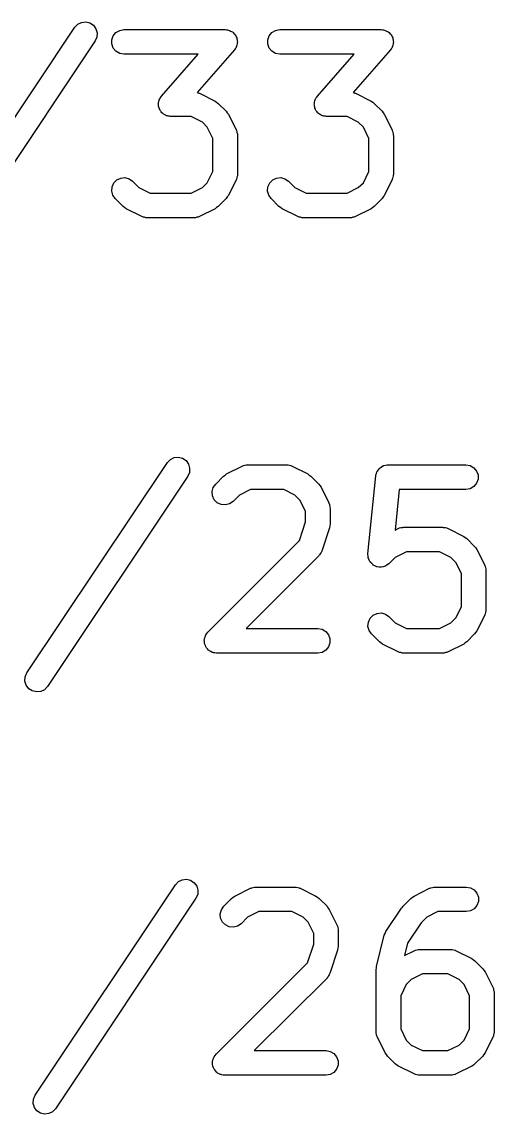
# Model space of a CAD drawing. Extents: x 57.7 to 135.6, y -132.6 to -59.6.
# Drawn here: x 119.46 to 122.34, y -111.44 to -104.76 of the extents above; entities that cross this region are included whole.
import ezdxf

# ---------------------------------------------------------------- set-up
doc = ezdxf.new("R2010")
doc.units = 0
doc.header["$MEASUREMENT"] = 0
doc.layers.add('BLACK', color=7, linetype='CONTINUOUS')

msp = doc.modelspace()

# ---------------------------------------------------------------- linework, layer by layer
at = {"layer": 'Black'}
for p, q in [((118.926, -106.079), (119.783, -104.793)), ((119.783, -104.793), (119.801, -104.774)), ((119.801, -104.774), (119.824, -104.763)), ((119.824, -104.763), (119.85, -104.76)), ((119.85, -104.76), (119.875, -104.766)), ((119.875, -104.766), (119.897, -104.781)), ((119.897, -104.781), (119.912, -104.802)), ((119.918, -104.853), (119.908, -104.876)), ((119.912, -104.802), (119.92, -104.827)), ((119.92, -104.827), (119.918, -104.853)), ((120.009, -104.869), (120.018, -104.845)), ((120.018, -104.845), (120.035, -104.825)), ((120.035, -104.825), (120.058, -104.812)), ((120.058, -104.812), (120.083, -104.807)), ((120.083, -104.807), (120.702, -104.807)), ((120.702, -104.807), (120.71, -104.809)), ((120.71, -104.809), (120.717, -104.809)), ((120.717, -104.809), (120.722, -104.811)), ((120.722, -104.811), (120.728, -104.812)), ((120.728, -104.812), (120.734, -104.816)), ((120.734, -104.816), (120.741, -104.818)), ((120.741, -104.818), (120.746, -104.822)), ((120.746, -104.822), (120.751, -104.825)), ((120.751, -104.825), (120.755, -104.831)), ((120.755, -104.831), (120.761, -104.835)), ((120.761, -104.835), (120.764, -104.84)), ((120.764, -104.84), (120.767, -104.845)), ((120.767, -104.845), (120.77, -104.852)), ((120.77, -104.852), (120.773, -104.858)), ((120.773, -104.858), (120.774, -104.864)), ((120.774, -104.864), (120.776, -104.869)), ((120.962, -104.869), (120.971, -104.845)), ((120.971, -104.845), (120.988, -104.825)), ((120.988, -104.825), (121.01, -104.812)), ((121.01, -104.812), (121.036, -104.807)), ((121.036, -104.807), (121.655, -104.807)), ((121.655, -104.807), (121.662, -104.809)), ((121.662, -104.809), (121.669, -104.809)), ((121.669, -104.809), (121.675, -104.811)), ((121.675, -104.811), (121.68, -104.812)), ((121.68, -104.812), (121.687, -104.816)), ((121.687, -104.816), (121.694, -104.818)), ((121.694, -104.818), (121.698, -104.822)), ((121.698, -104.822), (121.703, -104.825)), ((121.703, -104.825), (121.708, -104.831)), ((121.708, -104.831), (121.713, -104.835)), ((121.713, -104.835), (121.716, -104.84)), ((121.716, -104.84), (121.72, -104.845)), ((121.72, -104.845), (121.722, -104.852)), ((121.722, -104.852), (121.726, -104.858)), ((121.726, -104.858), (121.727, -104.864)), ((121.727, -104.864), (121.729, -104.869)), ((119.908, -104.876), (119.05, -106.162)), ((120.009, -104.895), (120.009, -104.869)), ((120.018, -104.92), (120.009, -104.895)), ((120.035, -104.94), (120.018, -104.92)), ((120.763, -104.925), (120.759, -104.932)), ((120.767, -104.92), (120.763, -104.925)), ((120.769, -104.914), (120.767, -104.92)), ((120.772, -104.909), (120.769, -104.914)), ((120.774, -104.902), (120.772, -104.909)), ((120.776, -104.895), (120.774, -104.902)), ((120.776, -104.869), (120.776, -104.877)), ((120.776, -104.877), (120.777, -104.884)), ((120.777, -104.884), (120.776, -104.89)), ((120.776, -104.89), (120.776, -104.895)), ((120.962, -104.895), (120.962, -104.869)), ((120.971, -104.92), (120.962, -104.895)), ((120.988, -104.94), (120.971, -104.92)), ((121.715, -104.925), (121.711, -104.932)), ((121.72, -104.92), (121.715, -104.925)), ((121.722, -104.914), (121.72, -104.92)), ((121.725, -104.909), (121.722, -104.914)), ((121.726, -104.902), (121.725, -104.909)), ((121.729, -104.895), (121.726, -104.902)), ((121.729, -104.869), (121.729, -104.877)), ((121.729, -104.877), (121.73, -104.884)), ((121.73, -104.884), (121.729, -104.89)), ((121.729, -104.89), (121.729, -104.895)), ((120.058, -104.953), (120.035, -104.94)), ((120.083, -104.957), (120.058, -104.953)), ((120.537, -104.957), (120.083, -104.957)), ((120.313, -105.214), (120.537, -104.957)), ((120.759, -104.932), (120.531, -105.192)), ((121.01, -104.953), (120.988, -104.94)), ((121.036, -104.957), (121.01, -104.953)), ((121.489, -104.957), (121.036, -104.957)), ((121.265, -105.214), (121.489, -104.957)), ((121.711, -104.932), (121.484, -105.192)), ((120.531, -105.192), (120.538, -105.193)), ((120.538, -105.193), (120.541, -105.195)), ((120.541, -105.195), (120.545, -105.196)), ((120.545, -105.196), (120.641, -105.244)), ((121.484, -105.192), (121.49, -105.193)), ((121.49, -105.193), (121.494, -105.195)), ((121.494, -105.195), (121.498, -105.196)), ((121.498, -105.196), (121.593, -105.244)), ((120.294, -105.262), (120.295, -105.256)), ((120.295, -105.269), (120.294, -105.262)), ((120.295, -105.25), (120.298, -105.243)), ((120.295, -105.256), (120.295, -105.25)), ((120.298, -105.243), (120.299, -105.236)), ((120.299, -105.236), (120.302, -105.231)), ((120.302, -105.231), (120.304, -105.226)), ((120.304, -105.226), (120.309, -105.22)), ((120.309, -105.22), (120.313, -105.214)), ((120.641, -105.244), (120.65, -105.251)), ((120.65, -105.251), (120.66, -105.258)), ((120.66, -105.258), (120.708, -105.306)), ((121.246, -105.262), (121.248, -105.256)), ((121.248, -105.269), (121.246, -105.262)), ((121.248, -105.25), (121.25, -105.243)), ((121.248, -105.256), (121.248, -105.25)), ((121.25, -105.243), (121.251, -105.236)), ((121.251, -105.236), (121.254, -105.231)), ((121.254, -105.231), (121.256, -105.226)), ((121.256, -105.226), (121.261, -105.22)), ((121.261, -105.22), (121.265, -105.214)), ((121.593, -105.244), (121.603, -105.251)), ((121.603, -105.251), (121.613, -105.258)), ((121.613, -105.258), (121.66, -105.306)), ((120.295, -105.276), (120.295, -105.269)), ((120.297, -105.282), (120.295, -105.276)), ((120.298, -105.288), (120.297, -105.282)), ((120.302, -105.294), (120.298, -105.288)), ((120.304, -105.301), (120.302, -105.294)), ((120.308, -105.305), (120.304, -105.301)), ((120.311, -105.31), (120.308, -105.305)), ((120.316, -105.315), (120.311, -105.31)), ((120.321, -105.321), (120.316, -105.315)), ((120.326, -105.324), (120.321, -105.321)), ((120.33, -105.327), (120.326, -105.324)), ((120.337, -105.33), (120.33, -105.327)), ((120.343, -105.334), (120.337, -105.33)), ((120.708, -105.306), (120.715, -105.315)), ((120.715, -105.315), (120.722, -105.325)), ((120.722, -105.325), (120.769, -105.42)), ((121.248, -105.276), (121.248, -105.269)), ((121.25, -105.282), (121.248, -105.276)), ((121.25, -105.288), (121.25, -105.282)), ((121.254, -105.294), (121.25, -105.288)), ((121.256, -105.301), (121.254, -105.294)), ((121.26, -105.305), (121.256, -105.301)), ((121.263, -105.31), (121.26, -105.305)), ((121.269, -105.315), (121.263, -105.31)), ((121.273, -105.321), (121.269, -105.315)), ((121.278, -105.324), (121.273, -105.321)), ((121.283, -105.327), (121.278, -105.324)), ((121.289, -105.33), (121.283, -105.327)), ((121.296, -105.334), (121.289, -105.33)), ((121.66, -105.306), (121.667, -105.315)), ((121.667, -105.315), (121.674, -105.325)), ((121.674, -105.325), (121.722, -105.42)), ((120.349, -105.335), (120.343, -105.334)), ((120.354, -105.337), (120.349, -105.335)), ((120.362, -105.337), (120.354, -105.337)), ((120.369, -105.338), (120.362, -105.337)), ((120.494, -105.338), (120.369, -105.338)), ((120.563, -105.373), (120.494, -105.338)), ((120.593, -105.403), (120.563, -105.373)), ((121.301, -105.335), (121.296, -105.334)), ((121.307, -105.337), (121.301, -105.335)), ((121.314, -105.337), (121.307, -105.337)), ((121.321, -105.338), (121.314, -105.337)), ((121.447, -105.338), (121.321, -105.338)), ((121.515, -105.373), (121.447, -105.338)), ((121.546, -105.403), (121.515, -105.373)), ((120.627, -105.472), (120.593, -105.403)), ((120.769, -105.42), (120.771, -105.424)), ((120.771, -105.424), (120.773, -105.428)), ((120.773, -105.428), (120.774, -105.437)), ((120.774, -105.437), (120.777, -105.445)), ((120.777, -105.445), (120.777, -105.45)), ((120.777, -105.45), (120.777, -105.454)), ((120.777, -105.454), (120.777, -105.692)), ((121.58, -105.472), (121.546, -105.403)), ((121.722, -105.42), (121.723, -105.424)), ((121.723, -105.424), (121.725, -105.428)), ((121.725, -105.428), (121.727, -105.437)), ((121.727, -105.437), (121.729, -105.445)), ((121.729, -105.445), (121.729, -105.45)), ((121.729, -105.45), (121.73, -105.454)), ((121.73, -105.454), (121.73, -105.692)), ((120.627, -105.674), (120.627, -105.472)), ((121.58, -105.674), (121.58, -105.472)), ((120.022, -105.744), (120.04, -105.726)), ((120.04, -105.726), (120.064, -105.715)), ((120.064, -105.715), (120.09, -105.712)), ((120.09, -105.712), (120.115, -105.719)), ((120.115, -105.719), (120.136, -105.734)), ((120.593, -105.743), (120.627, -105.674)), ((120.769, -105.725), (120.722, -105.821)), ((120.771, -105.721), (120.769, -105.725)), ((120.773, -105.718), (120.771, -105.721)), ((120.774, -105.709), (120.773, -105.718)), ((120.777, -105.7), (120.774, -105.709)), ((120.777, -105.692), (120.777, -105.696)), ((120.777, -105.696), (120.777, -105.7)), ((120.974, -105.744), (120.993, -105.726)), ((120.993, -105.726), (121.016, -105.715)), ((121.016, -105.715), (121.042, -105.712)), ((121.042, -105.712), (121.067, -105.719)), ((121.067, -105.719), (121.089, -105.734)), ((121.546, -105.743), (121.58, -105.674)), ((121.722, -105.725), (121.674, -105.821)), ((121.723, -105.721), (121.722, -105.725)), ((121.725, -105.718), (121.723, -105.721)), ((121.727, -105.709), (121.725, -105.718)), ((121.729, -105.7), (121.727, -105.709)), ((121.73, -105.692), (121.729, -105.696)), ((121.729, -105.696), (121.729, -105.7)), ((120.009, -105.794), (120.011, -105.768)), ((120.015, -105.819), (120.009, -105.794)), ((120.011, -105.768), (120.022, -105.744)), ((120.136, -105.734), (120.175, -105.773)), ((120.175, -105.773), (120.244, -105.807)), ((120.494, -105.807), (120.563, -105.773)), ((120.563, -105.773), (120.593, -105.743)), ((120.961, -105.794), (120.963, -105.768)), ((120.968, -105.819), (120.961, -105.794)), ((120.963, -105.768), (120.974, -105.744)), ((121.089, -105.734), (121.128, -105.773)), ((121.128, -105.773), (121.196, -105.807)), ((121.447, -105.807), (121.515, -105.773)), ((121.515, -105.773), (121.546, -105.743)), ((120.03, -105.84), (120.015, -105.819)), ((120.078, -105.888), (120.03, -105.84)), ((120.244, -105.807), (120.494, -105.807)), ((120.708, -105.84), (120.66, -105.888)), ((120.715, -105.83), (120.708, -105.84)), ((120.722, -105.821), (120.715, -105.83)), ((120.983, -105.84), (120.968, -105.819)), ((121.03, -105.888), (120.983, -105.84)), ((121.196, -105.807), (121.447, -105.807)), ((121.66, -105.84), (121.613, -105.888)), ((121.667, -105.83), (121.66, -105.84)), ((121.674, -105.821), (121.667, -105.83)), ((120.088, -105.895), (120.078, -105.888)), ((120.097, -105.902), (120.088, -105.895)), ((120.193, -105.949), (120.097, -105.902)), ((120.641, -105.902), (120.545, -105.949)), ((120.65, -105.895), (120.641, -105.902)), ((120.66, -105.888), (120.65, -105.895)), ((121.04, -105.895), (121.03, -105.888)), ((121.05, -105.902), (121.04, -105.895)), ((121.145, -105.949), (121.05, -105.902)), ((121.593, -105.902), (121.498, -105.949)), ((121.603, -105.895), (121.593, -105.902)), ((121.613, -105.888), (121.603, -105.895)), ((120.197, -105.951), (120.193, -105.949)), ((120.201, -105.953), (120.197, -105.951)), ((120.209, -105.954), (120.201, -105.953)), ((120.218, -105.957), (120.209, -105.954)), ((120.222, -105.957), (120.218, -105.957)), ((120.226, -105.957), (120.222, -105.957)), ((120.512, -105.957), (120.226, -105.957)), ((120.516, -105.957), (120.512, -105.957)), ((120.52, -105.957), (120.516, -105.957)), ((120.529, -105.954), (120.52, -105.957)), ((120.538, -105.953), (120.529, -105.954)), ((120.541, -105.951), (120.538, -105.953)), ((120.545, -105.949), (120.541, -105.951)), ((121.149, -105.951), (121.145, -105.949)), ((121.153, -105.953), (121.149, -105.951)), ((121.162, -105.954), (121.153, -105.953)), ((121.17, -105.957), (121.162, -105.954)), ((121.174, -105.957), (121.17, -105.957)), ((121.179, -105.957), (121.174, -105.957)), ((121.464, -105.957), (121.179, -105.957)), ((121.469, -105.957), (121.464, -105.957)), ((121.473, -105.957), (121.469, -105.957)), ((121.481, -105.954), (121.473, -105.957)), ((121.49, -105.953), (121.481, -105.954)), ((121.494, -105.951), (121.49, -105.953)), ((121.498, -105.949), (121.494, -105.951)), ((119.491, -108.739), (120.349, -107.453)), ((120.349, -107.453), (120.367, -107.434)), ((120.367, -107.434), (120.39, -107.423)), ((120.39, -107.423), (120.416, -107.42)), ((120.416, -107.42), (120.441, -107.426)), ((120.441, -107.426), (120.463, -107.441)), ((120.463, -107.441), (120.478, -107.462)), ((120.478, -107.462), (120.485, -107.487)), ((120.835, -107.468), (120.84, -107.467)), ((120.84, -107.467), (121.078, -107.467)), ((121.078, -107.467), (121.082, -107.468)), ((121.694, -107.468), (121.697, -107.467)), ((121.697, -107.467), (122.173, -107.467)), ((122.173, -107.467), (122.199, -107.472)), ((120.484, -107.513), (120.473, -107.536)), ((120.485, -107.487), (120.484, -107.513)), ((120.691, -107.537), (120.701, -107.53)), ((120.701, -107.53), (120.711, -107.523)), ((120.711, -107.523), (120.806, -107.475)), ((120.806, -107.475), (120.81, -107.474)), ((120.81, -107.474), (120.814, -107.472)), ((120.814, -107.472), (120.823, -107.47)), ((120.823, -107.47), (120.831, -107.468)), ((120.831, -107.468), (120.835, -107.468)), ((121.082, -107.468), (121.086, -107.468)), ((121.086, -107.468), (121.095, -107.47)), ((121.095, -107.47), (121.103, -107.472)), ((121.103, -107.472), (121.107, -107.474)), ((121.107, -107.474), (121.111, -107.475)), ((121.111, -107.475), (121.206, -107.523)), ((121.206, -107.523), (121.216, -107.53)), ((121.216, -107.53), (121.226, -107.537)), ((121.622, -107.535), (121.623, -107.532)), ((121.623, -107.529), (121.626, -107.52)), ((121.623, -107.532), (121.623, -107.529)), ((121.626, -107.52), (121.629, -107.51)), ((121.629, -107.51), (121.631, -107.508)), ((121.631, -107.508), (121.632, -107.505)), ((121.632, -107.505), (121.638, -107.497)), ((121.638, -107.497), (121.644, -107.489)), ((121.644, -107.489), (121.647, -107.487)), ((121.647, -107.487), (121.648, -107.485)), ((121.648, -107.485), (121.657, -107.48)), ((121.657, -107.48), (121.666, -107.474)), ((121.666, -107.474), (121.669, -107.473)), ((121.669, -107.473), (121.671, -107.472)), ((121.671, -107.472), (121.681, -107.47)), ((121.681, -107.47), (121.691, -107.468)), ((121.691, -107.468), (121.694, -107.468)), ((122.199, -107.472), (122.221, -107.485)), ((122.221, -107.485), (122.238, -107.505)), ((122.238, -107.505), (122.247, -107.529)), ((122.247, -107.529), (122.247, -107.555)), ((120.473, -107.536), (119.616, -108.822)), ((120.629, -107.606), (120.644, -107.585)), ((120.644, -107.585), (120.691, -107.537)), ((121.226, -107.537), (121.274, -107.585)), ((121.274, -107.585), (121.28, -107.594)), ((121.28, -107.594), (121.288, -107.604)), ((121.574, -108.011), (121.622, -107.535)), ((122.221, -107.6), (122.199, -107.613)), ((122.238, -107.58), (122.221, -107.6)), ((122.247, -107.555), (122.238, -107.58)), ((120.622, -107.631), (120.629, -107.606)), ((120.624, -107.657), (120.622, -107.631)), ((120.635, -107.681), (120.624, -107.657)), ((120.789, -107.652), (120.75, -107.691)), ((120.857, -107.617), (120.789, -107.652)), ((121.06, -107.617), (120.857, -107.617)), ((121.128, -107.652), (121.06, -107.617)), ((121.159, -107.682), (121.128, -107.652)), ((121.288, -107.604), (121.335, -107.699)), ((121.765, -107.617), (121.74, -107.866)), ((122.173, -107.617), (121.765, -107.617)), ((122.199, -107.613), (122.173, -107.617)), ((120.654, -107.699), (120.635, -107.681)), ((120.677, -107.71), (120.654, -107.699)), ((120.703, -107.712), (120.677, -107.71)), ((120.728, -107.706), (120.703, -107.712)), ((120.75, -107.691), (120.728, -107.706)), ((121.193, -107.751), (121.159, -107.682)), ((121.335, -107.699), (121.336, -107.703)), ((121.336, -107.703), (121.339, -107.707)), ((121.339, -107.707), (121.34, -107.716)), ((121.34, -107.716), (121.343, -107.724)), ((121.343, -107.724), (121.342, -107.729)), ((121.342, -107.729), (121.343, -107.733)), ((121.343, -107.733), (121.343, -107.828)), ((121.193, -107.816), (121.193, -107.751)), ((121.155, -107.93), (121.193, -107.816)), ((121.339, -107.852), (121.292, -107.995)), ((121.341, -107.84), (121.339, -107.852)), ((121.343, -107.828), (121.341, -107.84)), ((121.74, -107.866), (121.758, -107.856)), ((121.758, -107.856), (121.763, -107.855)), ((121.763, -107.855), (121.766, -107.853)), ((121.766, -107.853), (121.775, -107.851)), ((121.775, -107.851), (121.783, -107.849)), ((121.783, -107.849), (121.788, -107.849)), ((121.788, -107.849), (121.792, -107.848)), ((121.792, -107.848), (122.03, -107.848)), ((122.03, -107.848), (122.034, -107.849)), ((122.034, -107.849), (122.039, -107.849)), ((122.039, -107.849), (122.047, -107.851)), ((122.047, -107.851), (122.056, -107.853)), ((122.056, -107.853), (122.059, -107.855)), ((122.059, -107.855), (122.064, -107.856)), ((122.064, -107.856), (122.159, -107.904)), ((120.596, -108.489), (121.155, -107.93)), ((122.159, -107.904), (122.168, -107.911)), ((122.168, -107.911), (122.178, -107.918)), ((122.178, -107.918), (122.226, -107.966)), ((121.29, -107.998), (121.288, -108.003)), ((121.292, -107.995), (121.29, -107.998)), ((121.81, -107.998), (121.741, -108.033)), ((122.012, -107.998), (121.81, -107.998)), ((122.081, -108.033), (122.012, -107.998)), ((122.226, -107.966), (122.233, -107.975)), ((122.233, -107.975), (122.24, -107.985)), ((122.24, -107.985), (122.288, -108.08)), ((121.274, -108.024), (120.83, -108.467)), ((121.276, -108.02), (121.274, -108.024)), ((121.279, -108.018), (121.276, -108.02)), ((121.283, -108.01), (121.279, -108.018)), ((121.288, -108.003), (121.283, -108.01)), ((121.574, -108.012), (121.574, -108.011)), ((121.575, -108.025), (121.574, -108.012)), ((121.574, -108.012), (121.574, -108.012)), ((121.576, -108.037), (121.575, -108.025)), ((121.577, -108.038), (121.576, -108.037)), ((121.582, -108.049), (121.577, -108.038)), ((121.577, -108.038), (121.577, -108.038)), ((121.587, -108.061), (121.582, -108.049)), ((121.588, -108.062), (121.587, -108.061)), ((121.587, -108.061), (121.587, -108.061)), ((121.597, -108.07), (121.588, -108.062)), ((121.741, -108.033), (121.702, -108.072)), ((122.111, -108.063), (122.081, -108.033)), ((122.145, -108.132), (122.111, -108.063)), ((121.605, -108.079), (121.597, -108.07)), ((121.606, -108.08), (121.605, -108.079)), ((121.617, -108.085), (121.606, -108.08)), ((121.606, -108.08), (121.606, -108.08)), ((121.629, -108.091), (121.617, -108.085)), ((121.63, -108.091), (121.629, -108.091)), ((121.629, -108.091), (121.629, -108.091)), ((121.642, -108.092), (121.63, -108.091)), ((121.655, -108.093), (121.642, -108.092)), ((121.656, -108.093), (121.655, -108.093)), ((121.655, -108.093), (121.655, -108.093)), ((121.668, -108.09), (121.656, -108.093)), ((121.68, -108.087), (121.668, -108.09)), ((121.681, -108.087), (121.68, -108.087)), ((121.68, -108.087), (121.68, -108.087)), ((121.691, -108.079), (121.681, -108.087)), ((121.701, -108.072), (121.691, -108.079)), ((121.702, -108.072), (121.701, -108.072)), ((121.702, -108.072), (121.702, -108.072)), ((122.145, -108.334), (122.145, -108.132)), ((122.288, -108.08), (122.289, -108.084)), ((122.289, -108.084), (122.291, -108.088)), ((122.291, -108.088), (122.292, -108.097)), ((122.292, -108.097), (122.295, -108.105)), ((122.295, -108.105), (122.295, -108.11)), ((122.295, -108.11), (122.295, -108.114)), ((122.295, -108.114), (122.295, -108.352)), ((122.111, -108.403), (122.145, -108.334)), ((121.588, -108.404), (121.606, -108.386)), ((121.606, -108.386), (121.63, -108.375)), ((121.63, -108.375), (121.656, -108.372)), ((121.656, -108.372), (121.681, -108.379)), ((121.681, -108.379), (121.702, -108.394)), ((121.702, -108.394), (121.741, -108.433)), ((122.288, -108.385), (122.24, -108.481)), ((122.289, -108.381), (122.288, -108.385)), ((122.291, -108.378), (122.289, -108.381)), ((122.292, -108.369), (122.291, -108.378)), ((122.295, -108.36), (122.292, -108.369)), ((122.295, -108.352), (122.295, -108.356)), ((122.295, -108.356), (122.295, -108.36)), ((120.83, -108.467), (121.268, -108.467)), ((121.268, -108.467), (121.294, -108.472)), ((121.574, -108.454), (121.577, -108.428)), ((121.581, -108.479), (121.574, -108.454)), ((121.577, -108.428), (121.588, -108.404)), ((121.741, -108.433), (121.81, -108.467)), ((121.81, -108.467), (122.012, -108.467)), ((122.012, -108.467), (122.081, -108.433)), ((122.081, -108.433), (122.111, -108.403)), ((120.574, -108.536), (120.575, -108.533)), ((120.575, -108.529), (120.579, -108.52)), ((120.575, -108.533), (120.575, -108.529)), ((120.579, -108.52), (120.581, -108.511)), ((120.581, -108.511), (120.583, -108.508)), ((120.583, -108.508), (120.584, -108.505)), ((120.584, -108.505), (120.59, -108.497)), ((120.59, -108.497), (120.596, -108.489)), ((121.294, -108.472), (121.316, -108.485)), ((121.316, -108.485), (121.333, -108.505)), ((121.333, -108.505), (121.342, -108.529)), ((121.342, -108.529), (121.342, -108.555)), ((121.596, -108.5), (121.581, -108.479)), ((121.644, -108.548), (121.596, -108.5)), ((122.226, -108.5), (122.178, -108.548)), ((122.233, -108.49), (122.226, -108.5)), ((122.24, -108.481), (122.233, -108.49)), ((120.575, -108.546), (120.574, -108.536)), ((120.575, -108.555), (120.575, -108.546)), ((120.576, -108.559), (120.575, -108.555)), ((120.577, -108.562), (120.576, -108.559)), ((120.581, -108.571), (120.577, -108.562)), ((120.584, -108.58), (120.581, -108.571)), ((120.586, -108.582), (120.584, -108.58)), ((120.588, -108.585), (120.586, -108.582)), ((120.595, -108.592), (120.588, -108.585)), ((120.601, -108.6), (120.595, -108.592)), ((120.604, -108.601), (120.601, -108.6)), ((120.606, -108.604), (120.604, -108.601)), ((121.316, -108.6), (121.294, -108.613)), ((121.333, -108.58), (121.316, -108.6)), ((121.342, -108.555), (121.333, -108.58)), ((121.653, -108.555), (121.644, -108.548)), ((121.663, -108.562), (121.653, -108.555)), ((121.758, -108.609), (121.663, -108.562)), ((122.159, -108.562), (122.064, -108.609)), ((122.168, -108.555), (122.159, -108.562)), ((122.178, -108.548), (122.168, -108.555)), ((120.615, -108.608), (120.606, -108.604)), ((120.623, -108.613), (120.615, -108.608)), ((120.627, -108.613), (120.623, -108.613)), ((120.63, -108.615), (120.627, -108.613)), ((120.639, -108.616), (120.63, -108.615)), ((120.649, -108.617), (120.639, -108.616)), ((121.268, -108.617), (120.649, -108.617)), ((121.294, -108.613), (121.268, -108.617)), ((121.763, -108.611), (121.758, -108.609)), ((121.766, -108.613), (121.763, -108.611)), ((121.775, -108.614), (121.766, -108.613)), ((121.783, -108.617), (121.775, -108.614)), ((121.788, -108.617), (121.783, -108.617)), ((121.792, -108.617), (121.788, -108.617)), ((122.03, -108.617), (121.792, -108.617)), ((122.034, -108.617), (122.03, -108.617)), ((122.039, -108.617), (122.034, -108.617)), ((122.047, -108.614), (122.039, -108.617)), ((122.056, -108.613), (122.047, -108.614)), ((122.059, -108.611), (122.056, -108.613)), ((122.064, -108.609), (122.059, -108.611)), ((119.479, -108.789), (119.481, -108.763)), ((119.487, -108.814), (119.479, -108.789)), ((119.481, -108.763), (119.491, -108.739)), ((119.502, -108.835), (119.487, -108.814)), ((119.524, -108.849), (119.502, -108.835)), ((119.549, -108.855), (119.524, -108.849)), ((119.575, -108.852), (119.549, -108.855)), ((119.598, -108.841), (119.575, -108.852)), ((119.616, -108.822), (119.598, -108.841)), ((120.417, -110.014), (120.44, -110.003)), ((120.44, -110.003), (120.466, -110)), ((120.466, -110), (120.491, -110.006)), ((119.541, -111.319), (120.399, -110.033)), ((120.399, -110.033), (120.417, -110.014)), ((120.491, -110.006), (120.513, -110.021)), ((120.513, -110.021), (120.528, -110.042)), ((120.528, -110.042), (120.535, -110.067)), ((120.535, -110.067), (120.534, -110.093)), ((120.761, -110.103), (120.856, -110.055)), ((120.856, -110.055), (120.86, -110.054)), ((120.86, -110.054), (120.864, -110.052)), ((120.864, -110.052), (120.873, -110.05)), ((120.873, -110.05), (120.881, -110.048)), ((120.881, -110.048), (120.885, -110.048)), ((120.885, -110.048), (120.89, -110.047)), ((120.89, -110.047), (121.128, -110.047)), ((121.128, -110.047), (121.132, -110.048)), ((121.132, -110.048), (121.136, -110.048)), ((121.136, -110.048), (121.145, -110.05)), ((121.145, -110.05), (121.153, -110.052)), ((121.153, -110.052), (121.157, -110.054)), ((121.157, -110.054), (121.161, -110.055)), ((121.161, -110.055), (121.256, -110.103)), ((121.856, -110.103), (121.951, -110.055)), ((121.951, -110.055), (121.955, -110.054)), ((121.955, -110.054), (121.959, -110.052)), ((121.959, -110.052), (121.968, -110.05)), ((121.968, -110.05), (121.976, -110.048)), ((121.976, -110.048), (121.981, -110.048)), ((121.981, -110.048), (121.985, -110.047)), ((121.985, -110.047), (122.175, -110.047)), ((122.175, -110.047), (122.201, -110.052)), ((122.201, -110.052), (122.223, -110.065)), ((122.223, -110.065), (122.24, -110.085)), ((120.523, -110.116), (119.666, -111.402)), ((120.534, -110.093), (120.523, -110.116)), ((120.694, -110.165), (120.741, -110.117)), ((120.741, -110.117), (120.751, -110.11)), ((120.751, -110.11), (120.761, -110.103)), ((121.256, -110.103), (121.266, -110.11)), ((121.266, -110.11), (121.276, -110.117)), ((121.276, -110.117), (121.324, -110.165)), ((121.789, -110.165), (121.836, -110.117)), ((121.836, -110.117), (121.846, -110.11)), ((121.846, -110.11), (121.856, -110.103)), ((122.24, -110.085), (122.249, -110.109)), ((122.249, -110.135), (122.24, -110.16)), ((122.249, -110.109), (122.249, -110.135)), ((120.672, -110.211), (120.679, -110.186)), ((120.679, -110.186), (120.694, -110.165)), ((120.907, -110.197), (120.839, -110.232)), ((121.11, -110.197), (120.907, -110.197)), ((121.178, -110.232), (121.11, -110.197)), ((121.324, -110.165), (121.33, -110.174)), ((121.33, -110.174), (121.338, -110.184)), ((121.338, -110.184), (121.385, -110.279)), ((121.684, -110.319), (121.78, -110.176)), ((121.78, -110.176), (121.785, -110.171)), ((121.785, -110.171), (121.789, -110.165)), ((122.002, -110.197), (121.934, -110.232)), ((122.175, -110.197), (122.002, -110.197)), ((122.201, -110.193), (122.175, -110.197)), ((122.223, -110.18), (122.201, -110.193)), ((122.24, -110.16), (122.223, -110.18)), ((120.674, -110.237), (120.672, -110.211)), ((120.685, -110.261), (120.674, -110.237)), ((120.704, -110.279), (120.685, -110.261)), ((120.839, -110.232), (120.8, -110.271)), ((121.209, -110.262), (121.178, -110.232)), ((121.243, -110.331), (121.209, -110.262)), ((121.9, -110.265), (121.816, -110.391)), ((121.934, -110.232), (121.9, -110.265)), ((120.727, -110.29), (120.704, -110.279)), ((120.753, -110.292), (120.727, -110.29)), ((120.778, -110.286), (120.753, -110.292)), ((120.8, -110.271), (120.778, -110.286)), ((121.243, -110.396), (121.243, -110.331)), ((121.385, -110.279), (121.386, -110.283)), ((121.386, -110.283), (121.389, -110.287)), ((121.389, -110.287), (121.39, -110.296)), ((121.39, -110.296), (121.393, -110.304)), ((121.393, -110.304), (121.392, -110.309)), ((121.392, -110.309), (121.393, -110.313)), ((121.393, -110.313), (121.393, -110.408)), ((121.674, -110.342), (121.679, -110.331)), ((121.679, -110.331), (121.684, -110.319)), ((121.205, -110.51), (121.243, -110.396)), ((121.626, -110.533), (121.674, -110.342)), ((121.816, -110.391), (121.798, -110.465)), ((121.389, -110.432), (121.342, -110.575)), ((121.391, -110.42), (121.389, -110.432)), ((121.393, -110.408), (121.391, -110.42)), ((121.798, -110.465), (121.856, -110.436)), ((121.856, -110.436), (121.86, -110.435)), ((121.86, -110.435), (121.864, -110.433)), ((121.864, -110.433), (121.873, -110.431)), ((121.873, -110.431), (121.881, -110.429)), ((121.881, -110.429), (121.885, -110.429)), ((121.885, -110.429), (121.89, -110.428)), ((121.89, -110.428), (122.08, -110.428)), ((122.08, -110.428), (122.084, -110.429)), ((122.084, -110.429), (122.089, -110.429)), ((122.089, -110.429), (122.097, -110.431)), ((122.097, -110.431), (122.106, -110.433)), ((122.106, -110.433), (122.109, -110.435)), ((122.109, -110.435), (122.114, -110.436)), ((122.114, -110.436), (122.209, -110.484)), ((120.646, -111.069), (121.205, -110.51)), ((121.626, -110.542), (121.626, -110.533)), ((122.209, -110.484), (122.218, -110.491)), ((122.218, -110.491), (122.228, -110.498)), ((122.228, -110.498), (122.276, -110.546)), ((121.324, -110.604), (120.88, -111.047)), ((121.326, -110.6), (121.324, -110.604)), ((121.329, -110.598), (121.326, -110.6)), ((121.333, -110.59), (121.329, -110.598)), ((121.338, -110.583), (121.333, -110.59)), ((121.34, -110.578), (121.338, -110.583)), ((121.342, -110.575), (121.34, -110.578)), ((121.624, -110.551), (121.626, -110.542)), ((121.624, -110.932), (121.624, -110.551)), ((121.907, -110.578), (121.839, -110.613)), ((122.062, -110.578), (121.907, -110.578)), ((122.131, -110.613), (122.062, -110.578)), ((122.276, -110.546), (122.283, -110.555)), ((122.283, -110.555), (122.29, -110.565)), ((122.29, -110.565), (122.338, -110.66)), ((121.808, -110.643), (121.774, -110.712)), ((121.839, -110.613), (121.808, -110.643)), ((122.161, -110.643), (122.131, -110.613)), ((122.195, -110.712), (122.161, -110.643)), ((122.338, -110.66), (122.339, -110.664)), ((122.339, -110.664), (122.341, -110.668)), ((122.341, -110.668), (122.342, -110.677)), ((121.774, -110.712), (121.774, -110.914)), ((122.195, -110.914), (122.195, -110.712)), ((122.342, -110.677), (122.345, -110.685)), ((122.345, -110.685), (122.345, -110.69)), ((122.345, -110.69), (122.345, -110.694)), ((122.345, -110.694), (122.345, -110.932)), ((121.625, -110.936), (121.624, -110.932)), ((121.625, -110.94), (121.625, -110.936)), ((121.774, -110.914), (121.808, -110.983)), ((122.161, -110.983), (122.195, -110.914)), ((122.345, -110.932), (122.345, -110.936)), ((122.345, -110.936), (122.345, -110.94)), ((121.627, -110.949), (121.625, -110.94)), ((121.629, -110.958), (121.627, -110.949)), ((121.631, -110.961), (121.629, -110.958)), ((121.632, -110.965), (121.631, -110.961)), ((121.68, -111.061), (121.632, -110.965)), ((121.808, -110.983), (121.839, -111.013)), ((122.131, -111.013), (122.161, -110.983)), ((122.338, -110.965), (122.29, -111.061)), ((122.339, -110.961), (122.338, -110.965)), ((122.341, -110.958), (122.339, -110.961)), ((122.342, -110.949), (122.341, -110.958)), ((122.345, -110.94), (122.342, -110.949)), ((120.64, -111.077), (120.646, -111.069)), ((120.88, -111.047), (121.318, -111.047)), ((121.318, -111.047), (121.344, -111.052)), ((121.344, -111.052), (121.366, -111.065)), ((121.366, -111.065), (121.383, -111.085)), ((121.687, -111.07), (121.68, -111.061)), ((121.694, -111.08), (121.687, -111.07)), ((121.839, -111.013), (121.907, -111.047)), ((121.907, -111.047), (122.062, -111.047)), ((122.062, -111.047), (122.131, -111.013)), ((122.283, -111.07), (122.276, -111.08)), ((122.29, -111.061), (122.283, -111.07)), ((120.624, -111.116), (120.625, -111.113)), ((120.625, -111.126), (120.624, -111.116)), ((120.625, -111.109), (120.629, -111.1)), ((120.625, -111.113), (120.625, -111.109)), ((120.625, -111.135), (120.625, -111.126)), ((120.626, -111.139), (120.625, -111.135)), ((120.629, -111.1), (120.631, -111.091)), ((120.631, -111.091), (120.633, -111.088)), ((120.633, -111.088), (120.634, -111.085)), ((120.634, -111.085), (120.64, -111.077)), ((121.383, -111.085), (121.392, -111.109)), ((121.392, -111.135), (121.383, -111.16)), ((121.392, -111.109), (121.392, -111.135)), ((121.741, -111.128), (121.694, -111.08)), ((121.751, -111.135), (121.741, -111.128)), ((121.761, -111.142), (121.751, -111.135)), ((122.218, -111.135), (122.209, -111.142)), ((122.228, -111.128), (122.218, -111.135)), ((122.276, -111.08), (122.228, -111.128)), ((120.627, -111.142), (120.626, -111.139)), ((120.631, -111.151), (120.627, -111.142)), ((120.634, -111.16), (120.631, -111.151)), ((120.636, -111.162), (120.634, -111.16)), ((120.638, -111.165), (120.636, -111.162)), ((120.645, -111.172), (120.638, -111.165)), ((120.651, -111.18), (120.645, -111.172)), ((120.654, -111.181), (120.651, -111.18)), ((120.656, -111.184), (120.654, -111.181)), ((120.665, -111.188), (120.656, -111.184)), ((120.673, -111.193), (120.665, -111.188)), ((120.677, -111.193), (120.673, -111.193)), ((120.68, -111.195), (120.677, -111.193)), ((120.689, -111.196), (120.68, -111.195)), ((120.699, -111.197), (120.689, -111.196)), ((121.318, -111.197), (120.699, -111.197)), ((121.344, -111.193), (121.318, -111.197)), ((121.366, -111.18), (121.344, -111.193)), ((121.383, -111.16), (121.366, -111.18)), ((121.856, -111.189), (121.761, -111.142)), ((121.86, -111.191), (121.856, -111.189)), ((121.864, -111.193), (121.86, -111.191)), ((121.873, -111.194), (121.864, -111.193)), ((121.881, -111.197), (121.873, -111.194)), ((121.885, -111.197), (121.881, -111.197)), ((121.89, -111.197), (121.885, -111.197)), ((122.08, -111.197), (121.89, -111.197)), ((122.084, -111.197), (122.08, -111.197)), ((122.089, -111.197), (122.084, -111.197)), ((122.097, -111.194), (122.089, -111.197)), ((122.106, -111.193), (122.097, -111.194)), ((122.109, -111.191), (122.106, -111.193)), ((122.114, -111.189), (122.109, -111.191)), ((122.209, -111.142), (122.114, -111.189)), ((119.531, -111.343), (119.541, -111.319)), ((119.529, -111.369), (119.531, -111.343)), ((119.537, -111.394), (119.529, -111.369)), ((119.552, -111.415), (119.537, -111.394)), ((119.666, -111.402), (119.648, -111.421)), ((119.574, -111.429), (119.552, -111.415)), ((119.599, -111.435), (119.574, -111.429)), ((119.625, -111.432), (119.599, -111.435)), ((119.648, -111.421), (119.625, -111.432))]:
    msp.add_line(p, q, dxfattribs=at)

doc.saveas('drawing.dxf')
